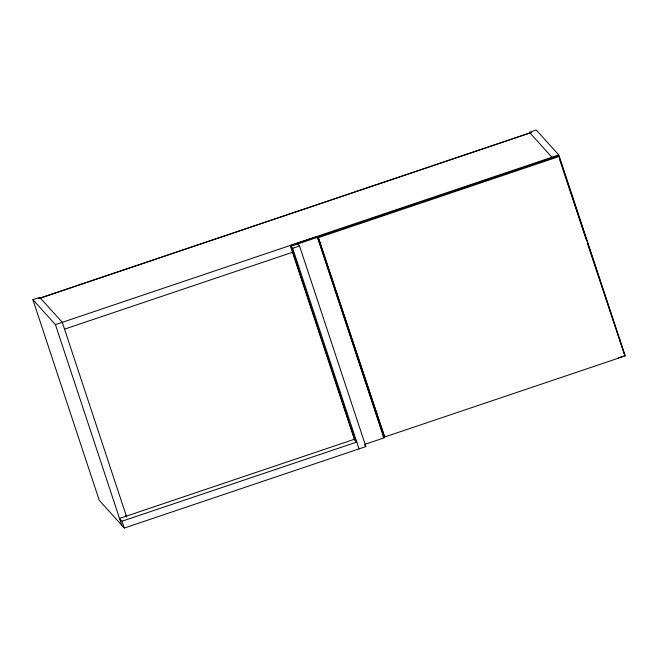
<?xml version="1.0" encoding="UTF-8"?>
<svg xmlns="http://www.w3.org/2000/svg" width="658" height="658" viewBox="0 0 658 658"><rect width="100%" height="100%" fill="white"/><g stroke="black" fill="none" stroke-linecap="round" stroke-linejoin="round"><path stroke-width="0.99" d="M297.737 243.962L299.53 245.944L365.881 446.576L124.296 528.037L99.251 500.31L32.9 299.678L39.743 297.367L62.28 322.321L126.698 517.114M32.9 299.678L55.437 324.633L558.749 154.918L625.1 355.55L618.257 357.862M354.382 439.412L290.285 245.599L317.263 236.502L384.223 437.809L364.96 444.306M318.069 236.896L558.453 155.839L559.061 156.514L625.01 355.945L384.634 437.002L318.069 236.896L384.634 437.002M317.872 237.176L290.894 246.265L355.32 441.057M318.678 237.571L559.061 156.514M290.285 245.599L292.687 248.247L299.53 245.944M64.533 329.14L293.287 252.014M319.418 243.205L321.129 242.621M122.034 521.21L356.784 442.061L354.275 439.289L119.534 518.438L122.034 521.21L124.296 528.037M382.972 436.419L384.922 435.76M558.749 154.918L536.212 129.963L529.369 132.274L551.906 157.229M625.01 355.945L587.405 243.394M364.688 445.252L365.881 446.576M125.768 515.461L126.377 516.135M559.736 159.738L586.122 239.504M317.263 236.502L383.614 437.134M292.687 248.247L359.038 448.879M55.437 324.633L121.788 525.265M531.787 132.332L38.542 298.65L531.787 132.332"/></g></svg>
